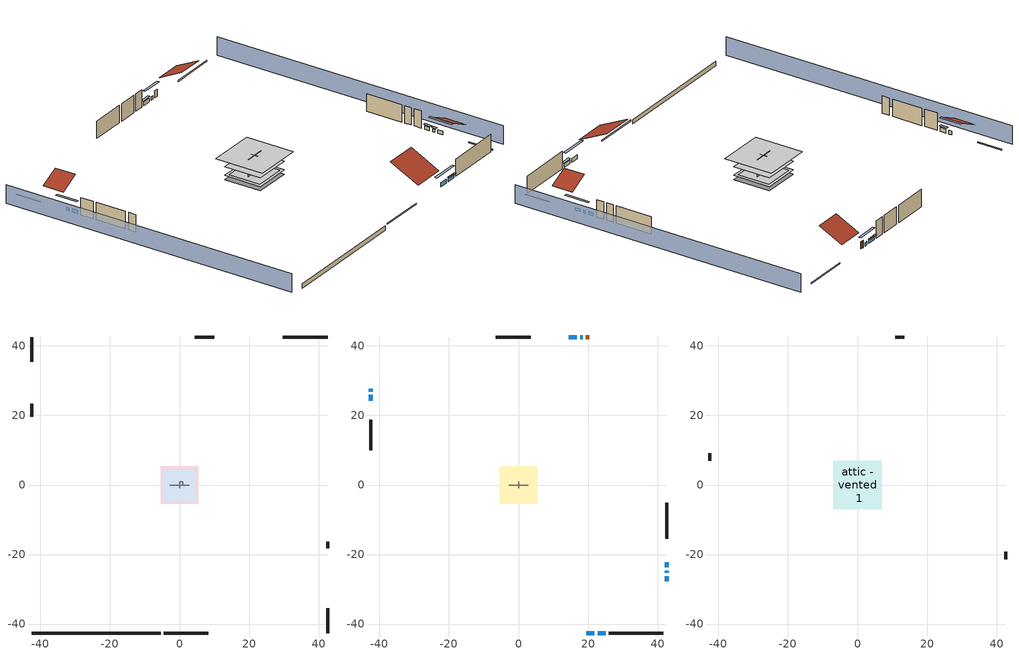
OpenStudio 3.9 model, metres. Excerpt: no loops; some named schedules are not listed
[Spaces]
garage 1
 floor foundation (Slab1 construction): -4.48,-4.48 -4.48,4.48 4.48,4.48 4.48,-4.48 z0
 wall outside (Wall1 construction): -42.57,23.31 -42.57,19.65 z0.3:5.18
 wall outside (Wall2 construction): 9.94,42.57 4.46,42.57 z0.3:5.18
 wall outside (Wall12 construction): 42.57,-18.22 42.57,-16.39 z0.3:5.18
 wall to conditioned space 1 (Wall5 construction Reversed): -2.74,0 2.74,0 z0.3:5.18
 wall to conditioned space 1 (Wall6 construction Reversed): 0,-0.91 0,0.91 z0.3:5.18
crawlspace - vented 1
 floor foundation (Slab2 construction): -5.33,-5.33 -5.33,5.33 5.33,5.33 5.33,-5.33 z-0.91
 wall outside (RimJoist1 construction): -4.52,-42.57 8.32,-42.57 z0.3:0.61
 wall outside (RimJoist2 construction): -42.57,42.57 -42.57,35.44 z0.3:0.61
 wall outside (RimJoist3 construction): 42.57,42.57 29.74,42.57 z0.3:0.61
 wall outside (RimJoist4 construction): 42.57,-42.57 42.57,-35.44 z0.3:0.61
 wall foundation (FoundationWall1 construction): -42.57,-42.57 -5.44,-42.57 z-0.91:0.3
furnace airloop ret air space
 floor adiabatic (AdiabaticConst): 0,0 0,1 1,1 1,0 z0
 wall adiabatic (AdiabaticConst): 0,1 0,0 1,0 1,1 0,1 z0:1
 ceiling adiabatic (AdiabaticConst): 1,0 1,1 0,1 0,0 z1
conditioned space 1
 floor to crawlspace - vented 1 (Floor1 construction): -5.33,-5.33 -5.33,5.33 5.33,5.33 5.33,-5.33 z0.3
 floor to garage 1 (Floor2 construction): -4.48,-4.48 -4.48,4.48 4.48,4.48 4.48,-4.48 z0.3
 floor adiabatic (AdiabaticFloorConstruction): -5.33,-5.33 -5.33,5.33 5.33,5.33 5.33,-5.33 z2.74
 wall outside (Wall3 construction): 26,-42.57 41.64,-42.57 z0.3:5.18
 wall outside (Wall4 construction): -42.57,18.72 -42.57,10.03 z0.3:5.18
 wall outside (Wall7 construction): 3.53,42.57 -6.57,42.57 z0.3:5.18
 wall outside (Wall8 construction): 42.57,-15.46 42.57,-5.05 z0.3:5.18
 wall outside (AdiabaticWallConstruction): 19.45,-42.57 21.8,-42.57 / 22.72,-42.57 25.07,-42.57 / -42.57,27.63 -42.57,26.83 z0.3:1.34; -42.57,25.91 -42.57,24.23 z0.3:1.43; 18.44,42.57 17.71,42.57 z0.3:1.28; 16.79,42.57 14.39,42.57 z0.3:1.37; 42.57,-27.63 42.57,-26.19 / 42.57,-23.7 42.57,-22.26 z0.3:1.25; 42.57,-25.26 42.57,-24.63 z0.3:1.16
 wall outside (AdiabaticWallConstruction 1): 20.28,42.57 19.37,42.57 z0.3:2.34
 window (WindowConstruction): 19.45,-42.57 21.79,-42.57 z0.3:1.34
 window (WindowConstruction 1): 22.72,-42.57 25.07,-42.57 z0.3:1.34
 window (WindowConstruction 2): -42.57,27.63 -42.57,26.84 z0.3:1.34
 window (WindowConstruction 3): -42.57,25.91 -42.57,24.23 z0.3:1.43
 window (WindowConstruction 4): 18.44,42.57 17.71,42.57 z0.3:1.28
 window (WindowConstruction 5): 16.78,42.57 14.39,42.57 z0.3:1.37
 window (WindowConstruction 6): 42.57,-27.63 42.57,-26.19 z0.3:1.25
 window (WindowConstruction 7): 42.57,-25.26 42.57,-24.63 z0.3:1.16
 window (WindowConstruction 8): 42.57,-23.7 42.57,-22.26 z0.3:1.25
 door (Door): 20.28,42.57 19.37,42.57 z0.3:2.34
 ceiling adiabatic (AdiabaticFloorConstruction): 5.33,-5.33 5.33,5.33 -5.33,5.33 -5.33,-5.33 z2.74
attic - vented 1
 floor to conditioned space 1 (Floor3 construction Reversed): -6.96,-6.96 -6.96,6.96 6.96,6.96 6.96,-6.96 z5.18
 wall outside (Wall9 construction): -42.57,9.1 -42.57,6.91 z0.3:5.18
 wall outside (Wall10 construction): 42.57,-21.34 42.57,-19.15 z0.3:5.18
 wall outside (Wall11 construction): 13.46,42.57 10.87,42.57 z0.3:5.18
 roof outside (Roof1 construction): 18.52,-42.57,5.18 18.52,-34.28,9.33 9.25,-34.28,9.33 9.25,-42.57,5.18
 roof outside (Roof2 construction): -42.57,28.55,5.18 -37.24,28.55,7.84 -37.24,34.51,7.84 -42.57,34.51,5.18
 roof outside (Roof3 construction): 42.57,-28.55,5.18 37.24,-28.55,7.84 37.24,-34.51,7.84 42.57,-34.51,5.18
 roof outside (Roof4 construction): 21.21,42.57,5.18 21.21,35.77,8.58 28.81,35.77,8.58 28.81,42.57,5.18
shading: 47.14,-42.57 47.14,42.57 / -47.14,42.57 -47.14,-42.57 z0:5.18; 24.54,-42.57 16.7,-42.57 16.7,-43.18 24.54,-43.18 z4.08; 25.38,-42.57 22.42,-42.57 22.42,-43.18 25.38,-43.18 z1.65; -42.57,24.09 -42.57,30.37 -43.18,30.37 -43.18,24.09 z4.08; -42.57,23.93 -42.57,26.21 -43.18,26.21 -43.18,23.93 z1.74; 14.97,42.57 21.18,42.57 21.18,43.18 14.97,43.18 z4.02; 14.09,42.57 17.09,42.57 17.09,43.18 14.09,43.18 z1.68; 42.57,-23.45 42.57,-30.37 43.18,-30.37 43.18,-23.45 z3.99; 42.57,-24.32 42.57,-25.57 43.18,-25.57 43.18,-24.32 z1.46; 42.57,-21.96 42.57,-24 43.18,-24 43.18,-21.96 z1.55
[Site]
Portland Intl Arpt_OR: Latitude {deg}=45.59; Longitude {deg}=-122.6; Time Zone {hr}=-8; Elevation {m}=33; Terrain=Suburbs; Keep Site Location Information=Yes
[Site:GroundTemperature:Shallow]
10.2558, 8.96328, 8.85977, 9.47314, 11.9355, 14.3863, 16.5111, 17.8571, 17.9714, 16.8767, 14.8061, 12.4304
[Site:WaterMainsTemperature]
Calculation Method=Schedule; Temperature Schedule=mains temperature schedule
[Building]
Building 1
[Material] Roughness=Rough
Name | Thickness {m} | Conductivity {W/m-K} | Density {kg/m3} | Specific Heat {J/kg-K} | Thermal Absorptance | Solar Absorptance | Visible Absorptance
slate or tile shingles | 0.01905 | 0.840978 | 1899.972 | 799.717 | 0.9 | 0.75 | 0.75
roof rigid ins | 0.00329814 | 0.029427 | 32.04 | 1214.23 | 0.9 | 0.7 | 0.7
osb sheathing 0.5 in. | 0.0127 | 0.115458 | 512.64 | 1214.23 | 0.9 | 0.6 | 0.6
wood siding | 0.0254 | 0.102417 | 544.68 | 1172.36 | 0.9 | 0.85 | 0.85
osb sheathing 0.5 in. 1 | 0.0127 | 0.115458 | 512.64 | 1214.23 | 0.9 | 0.7 | 0.7
wall stud and cavity | 0.1397 | 0.727959 | 139.0536 | 1170.24 | 0.9 | 0.6 | 0.6
wall rigid ins; floor rigid ins | 0.051816 | 0.029427 | 32.04 | 1214.23 | 0.9 | 0.7 | 0.7
wall stud and cavity 1 | 0.1397 | 0.230639 | 139.0536 | 1170.24 | 0.9 | 0.7 | 0.7
gypsum board | 0.0127 | 0.160291 | 801 | 837.4 | 0.9 | 0.6 | 0.6
wall rigid ins 1; wall rigid ins 2 | 0.051816 | 0.029427 | 32.04 | 1214.23
wall stud and cavity 2 | 0.1397 | 0.181744 | 139.0536 | 1170.24 | 0.9 | 0.7 | 0.7
rim joist stud and cavity | 0.0508 | 0.178688 | 50.32683 | 1063.81 | 0.9 | 0.6 | 0.6
floor stud and cavity | 0.1397 | 0.0972396 | 92.3553 | 1139.71 | 0.9 | 0.7 | 0.7
osb sheathing 0.75 in. | 0.01905 | 0.115458 | 512.64 | 1214.23 | 0.9 | 0.7 | 0.7
floor covering | 0.0127 | 0.0433444 | 54.468 | 1339.84 | 0.9 | 0.6 | 0.6
ceiling loosefill ins | 0.254 | 0.0480833 | 16.02 | 1046.75 | 0.9 | 0.7 | 0.7
ceiling stud and cavity | 0.1397 | 0.104117 | 65.682 | 1177.47 | 0.9 | 0.7 | 0.7
concrete 4.0 in. | 0.1016 | 1.803125 | 2242.8 | 837.4 | 0.9 | 0.7 | 0.7
concrete 8.0 in. | 0.2032 | 1.803125 | 2242.8 | 837.4 | 0.9 | 0.7 | 0.7
soil 0.5 in. | 0.0127 | 1.3848 | 1842.3 | 418.7 | 0.9 | 0.7 | 0.7
wood siding 1; wood siding 2 | 0.0254 | 0.102417 | 544.68 | 1172.36
wall rigid ins 3; floor rigid ins 1 | 0.512978 | 0.029427 | 32.04 | 1214.23 | 0.9 | 0.7 | 0.7
wall stud and cavity 3 | 0.0889 | 0.380278 | 52.3479 | 1209.89 | 0.9 | 0.7 | 0.7
door material | 0.04445 | 0.0612267 | 512.64 | 1214.23 | 0.9 | 0.7 | 0.7
floor stud and cavity 1 | 0.1397 | 1.75129 | 37.0049 | 1207.88 | 0.9 | 0.7 | 0.7
wall stud and cavity 4 | 0.0889 | 0.391764 | 83.0341 | 1211.67 | 0.9 | 0.7 | 0.7
furniture material conditioned space 1; furniture material garage 1 | 0.1524 | 0.115458 | 640.8 | 1214.23 | 0.9 | 0.6 | 0.6
[Construction]
Roof1 construction; Roof2 construction; Roof3 construction; Roof4 construction: slate or tile shingles, roof rigid ins, osb sheathing 0.5 in.
Wall1 construction; Wall2 construction; Wall9 construction; Wall10 construction; Wall11 construction; Wall12 construction: wood siding, osb sheathing 0.5 in. 1, wall stud and cavity
Wall3 construction; Wall4 construction: wood siding, wall rigid ins, osb sheathing 0.5 in. 1, wall stud and cavity 1, gypsum board
Wall5 construction Reversed: gypsum board, wall stud and cavity 2, osb sheathing 0.5 in. 1, wall rigid ins 1
Wall6 construction Reversed: gypsum board, wall stud and cavity 2, osb sheathing 0.5 in. 1, wall rigid ins 2
Wall7 construction; Wall8 construction: wood siding, wall rigid ins 2, osb sheathing 0.5 in. 1, wall stud and cavity 1, gypsum board
RimJoist1 construction; RimJoist2 construction; RimJoist3 construction; RimJoist4 construction: wood siding, rim joist stud and cavity
Floor1 construction; Floor2 construction: floor stud and cavity, floor rigid ins, osb sheathing 0.75 in., floor covering
Floor3 construction Reversed: gypsum board, ceiling stud and cavity, ceiling loosefill ins
Slab1 construction: concrete 4.0 in.
FoundationWall1 construction: concrete 8.0 in.
Slab2 construction: soil 0.5 in.
WindowConstruction; WindowConstruction 1; WindowConstruction 2; WindowConstruction 3; WindowConstruction 4; WindowConstruction 5; WindowConstruction 6; WindowConstruction 7; WindowConstruction 8: WindowMaterial
AdiabaticWallConstruction: wood siding 1, wall rigid ins 3, wall stud and cavity 3, gypsum board
Door: door material
AdiabaticWallConstruction 1: wood siding 2, wall rigid ins 3, wall stud and cavity 3, gypsum board
AdiabaticFloorConstruction: floor stud and cavity 1, floor rigid ins 1, osb sheathing 0.75 in., floor covering
PartitionWallConstruction: gypsum board, wall stud and cavity 4, gypsum board
furniture construction conditioned space 1: furniture material conditioned space 1
furniture construction garage 1: furniture material garage 1
AdiabaticConst: Adiabatic
[WindowMaterial:SimpleGlazingSystem]
WindowMaterial: U-Factor {W/m2-K}=2.15764; Solar Heat Gain Coefficient=0.44
[Material:NoMass]
Adiabatic: Roughness=Rough; Thermal Resistance {m2-K/W}=176.1
[ThermalZone] Multiplier=1; Use Ideal Air Loads=No
Name | Volume {m3} | Thermostat
conditioned space | 749.83 | conditioned space temperature setpoint
attic - vented | 201.23
garage | 195.726
crawlspace - vented | 138.526
furnace airloop ret air zone | 1
[Sizing:Zone] Zone Cooling Design Supply Air Temperature Input Method=SupplyAirTemperature; Zone Cooling Design Supply Air Temperature {C}=14; Zone Cooling Design Supply Air Temperature Difference {deltaC}=11.11; Zone Heating Design Supply Air Temperature Input Method=SupplyAirTemperature; Zone Heating Design Supply Air Temperature {C}=40; Zone Heating Design Supply Air Temperature Difference {deltaC}=11.11; Zone Cooling Design Supply Air Humidity Ratio {kg-H2O/kg-air}=0.0085; Zone Heating Design Supply Air Humidity Ratio {kg-H2O/kg-air}=0.008; Cooling Design Air Flow Method=DesignDay; Heating Design Air Flow Method=DesignDay; Account for Dedicated Outdoor Air System=No; Dedicated Outdoor Air System Control Strategy=NeutralSupplyAir; Dedicated Outdoor Air Low Setpoint Temperature for Design {C}=autosize; Dedicated Outdoor Air High Setpoint Temperature for Design {C}=autosize; Zone Load Sizing Method=Sensible Load Only No Latent Load; Zone Latent Cooling Design Supply Air Humidity Ratio Input Method=HumidityRatioDifference; Zone Cooling Design Supply Air Humidity Ratio Difference {kgWater/kgDryAir}=0.005; Zone Latent Heating Design Supply Air Humidity Ratio Input Method=HumidityRatioDifference; Zone Humidification Design Supply Air Humidity Ratio Difference {kgWater/kgDryAir}=0.005; Sizing Option=Coincident
attic - vented; garage; crawlspace - vented; furnace airloop ret air zone
[Space]
Name | Thermal Zone | Volume {m3}
conditioned space 1 | conditioned space | 749.83
attic - vented 1 | attic - vented | 201.23
garage 1 | garage | 195.726
crawlspace - vented 1 | crawlspace - vented | 138.526
furnace airloop ret air space | furnace airloop ret air zone
[ThermostatSetpoint:DualSetpoint]
conditioned space temperature setpoint: Heating Setpoint Temperature Schedule=heating setpoint; Cooling Setpoint Temperature Schedule=cooling setpoint; Temperature Difference Between Cutout And Setpoint {deltaC}=0
[Foundation:Kiva] Wall Depth Below Slab {m}=0.2032
Name | Initial Indoor Air Temperature {C} | Wall Height Above Grade {m}
Foundation Kiva 1 | 13.4258 | 0.1016
Foundation Kiva 2 | 8.69436 | 0.3048
[Foundation:Kiva:Settings]
Soil Conductivity {W/m-K}=1.3848; Soil Density {kg/m3}=1842.3; Soil Specific Heat {J/kg-K}=418.7; Ground Solar Absorptivity=0.9; Ground Thermal Absorptivity=0.9; Ground Surface Roughness {m}=0.03; Far-Field Width {m}=40; Deep-Ground Boundary Condition=ZeroFlux; Deep-Ground Depth {m}=40; Minimum Cell Dimension {m}=0.2; Maximum Cell Growth Coefficient=3; Simulation Timestep=Timestep
[SurfaceProperty:ExposedFoundationPerimeter] Exposed Perimeter Calculation Method=TotalExposedPerimeter
Name | Total Exposed Perimeter {m}
Slab1 | 21.9456
Slab2 | 37.12464
[SurfaceProperty:IncidentSolarMultiplier] Incident Solar Multiplier=1; Incident Solar Multiplier Schedule=trans schedule winter=0.85 summer=0.7
Window1; Window2; Window3; Window4; Window5; Window6; Window7; Window8; Window9
[InternalMass:Definition] Design Level Calculation Method=SurfaceArea
Name | Construction | Surface Area {m2}
partition wall mass | PartitionWallConstruction | 307.509
furniture mass conditioned space 1 | furniture construction conditioned space 1 | 123.004
furniture mass garage 1 | furniture construction garage 1 | 8.02682
[InternalMass] Multiplier=1
Name | Internal Mass Definition | Space or SpaceType
partition wall mass | partition wall mass | conditioned space 1
furniture mass conditioned space 1 | furniture mass conditioned space 1 | conditioned space 1
furniture mass garage 1 | furniture mass garage 1 | garage 1
[EnergyManagementSystem:Sensor]
Name | Output Variable or Output Meter Index Key | Output Variable or Output Meter
water_heater_amb_temp | garage | Zone Mean Air Temperature
water_heater_amb_rh | garage | Zone Air Relative Humidity
water_heater_T_set | water heater setpoint | Schedule Value
out_pb_s |  | Site Outdoor Air Barometric Pressure
out_wt_s |  | Site Outdoor Air Humidity Ratio
site_vw_s |  | Site Wind Speed
cool_season | cooling season schedule | Schedule Value
furnace_airloop_AH_MFR_s | Node 7 | System Node Mass Flow Rate
furnace_airloop_AH_VFR_s | Node 7 | System Node Current Density Volume Flow Rate
furnace_airloop_AH_Tout_s | Node 7 | System Node Temperature
furnace_airloop_AH_Wout_s | Node 7 | System Node Humidity Ratio
furnace_airloop_RA_T_s | Node 10 | System Node Temperature
furnace_airloop_Ra_W_s | Node 10 | System Node Humidity Ratio
furnace_airloop_0_DZ_T_s | crawlspace - vented | Zone Air Temperature
furnace_airloop_0_DZ_W_s | crawlspace - vented | Zone Mean Air Humidity Ratio
natural_vent_s | natural vent schedule | Schedule Value
htg_sp_s | heating setpoint | Schedule Value
clg_sp_s | cooling setpoint | Schedule Value
mech_vent_range_fan_0_sch_s | mech vent range fan 0 schedule | Schedule Value
mech_vent_bath_fan_0_sch_s | mech vent bath fan 0 schedule | Schedule Value
clothes_dryer_exhaust_0_sch_s | clothes_dryer | Schedule Value
htg_load_cond |  | Heating:EnergyTransfer:Zone:CONDITIONED SPACE
clg_load_cond |  | Cooling:EnergyTransfer:Zone:CONDITIONED SPACE
htg_load_duct |  | Heating:EnergyTransfer:Zone:FURNACE AIRLOOP RET AIR ZONE
clg_load_duct |  | Cooling:EnergyTransfer:Zone:FURNACE AIRLOOP RET AIR ZONE
s_conv | Floor1 | Surface Inside Face Convection Heat Gain Energy
s_ig | Floor1 | Surface Inside Face Internal Gains Radiation Heat Gain Energy
s_sol | Floor1 | Surface Inside Face Solar Radiation Heat Gain Energy
s_lgt | Floor1 | Surface Inside Face Lights Radiation Heat Gain Energy
s_surf | Floor1 | Surface Inside Face Net Surface Thermal Radiation Heat Gain Energy
s_conv_1 | Floor2 | Surface Inside Face Convection Heat Gain Energy
s_ig_1 | Floor2 | Surface Inside Face Internal Gains Radiation Heat Gain Energy
s_sol_1 | Floor2 | Surface Inside Face Solar Radiation Heat Gain Energy
s_lgt_1 | Floor2 | Surface Inside Face Lights Radiation Heat Gain Energy
s_surf_1 | Floor2 | Surface Inside Face Net Surface Thermal Radiation Heat Gain Energy
s_conv_2 | Floor3 | Surface Inside Face Convection Heat Gain Energy
s_ig_2 | Floor3 | Surface Inside Face Internal Gains Radiation Heat Gain Energy
s_sol_2 | Floor3 | Surface Inside Face Solar Radiation Heat Gain Energy
s_lgt_2 | Floor3 | Surface Inside Face Lights Radiation Heat Gain Energy
s_surf_2 | Floor3 | Surface Inside Face Net Surface Thermal Radiation Heat Gain Energy
s_conv_3 | inferred conditioned ceiling | Surface Inside Face Convection Heat Gain Energy
s_ig_3 | inferred conditioned ceiling | Surface Inside Face Internal Gains Radiation Heat Gain Energy
s_sol_3 | inferred conditioned ceiling | Surface Inside Face Solar Radiation Heat Gain Energy
s_lgt_3 | inferred conditioned ceiling | Surface Inside Face Lights Radiation Heat Gain Energy
s_surf_3 | inferred conditioned ceiling | Surface Inside Face Net Surface Thermal Radiation Heat Gain Energy
s_conv_4 | inferred conditioned floor | Surface Inside Face Convection Heat Gain Energy
s_ig_4 | inferred conditioned floor | Surface Inside Face Internal Gains Radiation Heat Gain Energy
s_sol_4 | inferred conditioned floor | Surface Inside Face Solar Radiation Heat Gain Energy
s_lgt_4 | inferred conditioned floor | Surface Inside Face Lights Radiation Heat Gain Energy
s_surf_4 | inferred conditioned floor | Surface Inside Face Net Surface Thermal Radiation Heat Gain Energy
ss_sol | Door1 | Surface Inside Face Solar Radiation Heat Gain Energy
ss_lgt | Door1 | Surface Inside Face Lights Radiation Heat Gain Energy
ss_conv | Door1 | Surface Inside Face Convection Heat Gain Energy
[ElectricEquipment:Definition] Design Level Calculation Method=EquipmentLevel
Name | Design Level {W} | Fraction Latent | Fraction Radiant | Fraction Lost
ceiling fan | 17.5673 | 0 | 0.558 | 0
clothes washer | 391.191 | 0.03 | 0.162 | 0.7
clothes dryer | 4769.2 | 0.015 | 0.081 | 0.85
dishwasher | 583.83 | 0.3 | 0.18 | 0.4
fridge | 45.9075 | 0 | 0.6 | 0
cooking range | 1239.42 | 0.08 | 0.432 | 0.2
misc tv | 947.542 | 0 | 0.6 | 0
misc plug loads | 833.868 | 0.021 | 0.558 | 0.049
misc permanent spa heater | 422.1 | 0 | 0 | 1
misc permanent spa pump | 441.413 | 0 | 0 | 1
whole house fan; mech vent house fan | 0 | 0 | 0 | 1
mech vent house fan cfis | 0 | 0 | 0 | 0
mech vent range fan 0; mech vent bath fan 0 | 30 | 0 | 0 | 1
[ElectricEquipment] Space or SpaceType=conditioned space 1
Name | Electric Equipment Definition | Schedule
ceiling fan | ceiling fan | ceiling_fan
clothes washer | clothes washer | clothes_washer
clothes dryer | clothes dryer | clothes_dryer
dishwasher | dishwasher | dishwasher
fridge | fridge | fridge schedule
cooking range | cooking range | cooking_range
misc tv | misc tv | plug_loads_tv
misc plug loads | misc plug loads | plug_loads_other
misc permanent spa heater | misc permanent spa heater | misc permanent spa heater schedule
misc permanent spa pump | misc permanent spa pump | misc permanent spa pump schedule
whole house fan | whole house fan | Always On Discrete
mech vent house fan | mech vent house fan | mech vent house fan schedule
mech vent house fan cfis | mech vent house fan cfis | mech vent house fan cfis schedule
mech vent range fan 0 | mech vent range fan 0 | mech vent range fan 0 schedule
mech vent bath fan 0 | mech vent bath fan 0 | mech vent bath fan 0 schedule
[OtherEquipment:Definition] Design Level Calculation Method=EquipmentLevel
Name | Design Level {W} | Fraction Latent | Fraction Radiant | Fraction Lost
water heater sens; furnace airloop_0 SupSensLkToCond; furnace airloop_0 SupCondToLv; furnace airloop_0 RetCondToRP; furnace airloop_0 RetSensLkToRP; furnace airloop_0 SupCondToDZ; furnace airloop_0 RetCondToDZ; furnace airloop_0 SupSensLkToDZ; mech vent house fan sensible load | 0 | 0 | 0 | 0
water heater lat; furnace airloop_0 SupLatLkToCond; furnace airloop_0 RetLatLkToRP; furnace airloop_0 SupLatLkToDZ; mech vent house fan latent load | 0 | 1 | 0 | 0
water heater energy adjustment1 | 0.01 | 0 | 0 | 1
clothes dryer 2 | 0 | 0.015 | 0.081 | 0.85
cooking range 2 | 0 | 0.08 | 0.432 | 0.2
misc fireplace | 458.536 | 0.1 | 0.3 | 0.4
general water use sensible | -43.4886 | 0 | 0.6 | 0
general water use latent | 44.1266 | 1 | 0 | 0
[OtherEquipment]
Name | Other Equipment Definition | Space or SpaceType | Schedule | Fuel Type
water heater sens | water heater sens | garage 1 | Always On Discrete
water heater lat | water heater lat | garage 1 | Always On Discrete
water heater energy adjustment1 | water heater energy adjustment1 | garage 1 | Always On Discrete | Electricity
clothes dryer 1 | clothes dryer 2 | conditioned space 1 | clothes_dryer | Electricity
cooking range 1 | cooking range 2 | conditioned space 1 | cooking_range | Electricity
misc fireplace | misc fireplace | conditioned space 1 | misc fireplace schedule | NaturalGas
general water use sensible | general water use sensible | conditioned space 1 | general water use schedule
general water use latent | general water use latent | conditioned space 1 | general water use schedule
furnace airloop_0 SupSensLkToCond | furnace airloop_0 SupSensLkToCond | conditioned space 1 | Always On Discrete
furnace airloop_0 SupLatLkToCond | furnace airloop_0 SupLatLkToCond | conditioned space 1 | Always On Discrete
furnace airloop_0 SupCondToLv | furnace airloop_0 SupCondToLv | conditioned space 1 | Always On Discrete
furnace airloop_0 RetCondToRP | furnace airloop_0 RetCondToRP | furnace airloop ret air space | Always On Discrete
furnace airloop_0 RetSensLkToRP | furnace airloop_0 RetSensLkToRP | furnace airloop ret air space | Always On Discrete
furnace airloop_0 RetLatLkToRP | furnace airloop_0 RetLatLkToRP | furnace airloop ret air space | Always On Discrete
furnace airloop_0 SupCondToDZ | furnace airloop_0 SupCondToDZ | crawlspace - vented 1 | Always On Discrete
furnace airloop_0 RetCondToDZ | furnace airloop_0 RetCondToDZ | crawlspace - vented 1 | Always On Discrete
furnace airloop_0 SupSensLkToDZ | furnace airloop_0 SupSensLkToDZ | crawlspace - vented 1 | Always On Discrete
furnace airloop_0 SupLatLkToDZ | furnace airloop_0 SupLatLkToDZ | crawlspace - vented 1 | Always On Discrete
mech vent house fan sensible load | mech vent house fan sensible load | conditioned space 1 | Always On Discrete
mech vent house fan latent load | mech vent house fan latent load | conditioned space 1 | Always On Discrete
[WaterUse:Equipment:Definition]
Name | Peak Flow Rate {m3/s}
clothes washer | 3.31027e-06
dishwasher | 7.94591e-06
[Lights:Definition] Design Level Calculation Method=LightingLevel; Fraction Radiant=0.6; Fraction Visible=0.2; Return Air Fraction=0
Name | Lighting Level {W}
interior lighting | 435.97
garage lighting | 8.9321
[Lights] Fraction Replaceable=1
Name | Lights Definition | Space or SpaceType | Schedule
interior lighting | interior lighting | conditioned space 1 | lighting_interior
garage lighting | garage lighting | garage 1 | lighting_garage
[Exterior:Lights:Definition]
exterior lighting: Design Level {W}=10.1836
[Exterior:Lights]
exterior lighting: Exterior Lights Definition=exterior lighting; Schedule=exterior lighting schedule
[People:Definition]
occupants: Number of People Calculation Method=People; Number of People {people}=2; Fraction Radiant=0.314171; Sensible Heat Fraction=0.56303; Carbon Dioxide Generation Rate {m3/s-W}=0; Enable ASHRAE 55 Comfort Warnings=No; Mean Radiant Temperature Calculation Type=EnclosureAveraged
[People]
occupants: People Definition=occupants; Space or SpaceType=conditioned space 1; Number of People Schedule=occupants; Activity Level Schedule=occupants activity schedule; Multiplier=1
[ZoneMixing] Schedule=Always On Continuous; Design Flow Rate Calculation Method=Flow/Zone; Design Flow Rate {m3/s}=0
Name | Zone or Space | Source Zone or Space
furnace airloop_0 ZoneMixDZToCond mix | conditioned space | crawlspace - vented
furnace airloop_0 ZoneMixCondToDZ mix | crawlspace - vented | conditioned space
whole house fan mix | attic - vented | conditioned space
[SpaceInfiltration:DesignFlowRate] Schedule=Always On Discrete
Name | Space or SpaceType | Design Flow Rate Calculation Method | Design Flow Rate {m3/s} | Air Changes per Hour {1/hr} | Constant Term Coefficient | Temperature Term Coefficient | Velocity Term Coefficient | Velocity Squared Term Coefficient
natural vent flow; whole house fan flow; infil flow | conditioned space 1 | Flow/Space | 0
infil crawlspace - vented 1 | crawlspace - vented 1 | AirChanges/Hour |  | 2.6013 | 1 | 0 | 0 | 0
crawlspace_vented 1 duct leakage imbalance infil flow | crawlspace - vented 1 | Flow/Space | 0
[SpaceInfiltration:EffectiveLeakageArea] Schedule=Always On Discrete
Name | Space or SpaceType | Effective Air Leakage Area {cm2} | Stack Coefficient | Wind Coefficient
infil garage 1 | garage 1 | 611.633 | 0.000129147 | 4.64657e-05
infil attic - vented 1 | attic - vented 1 | 6462.31 | 0.000216513 | 4.50757e-05
